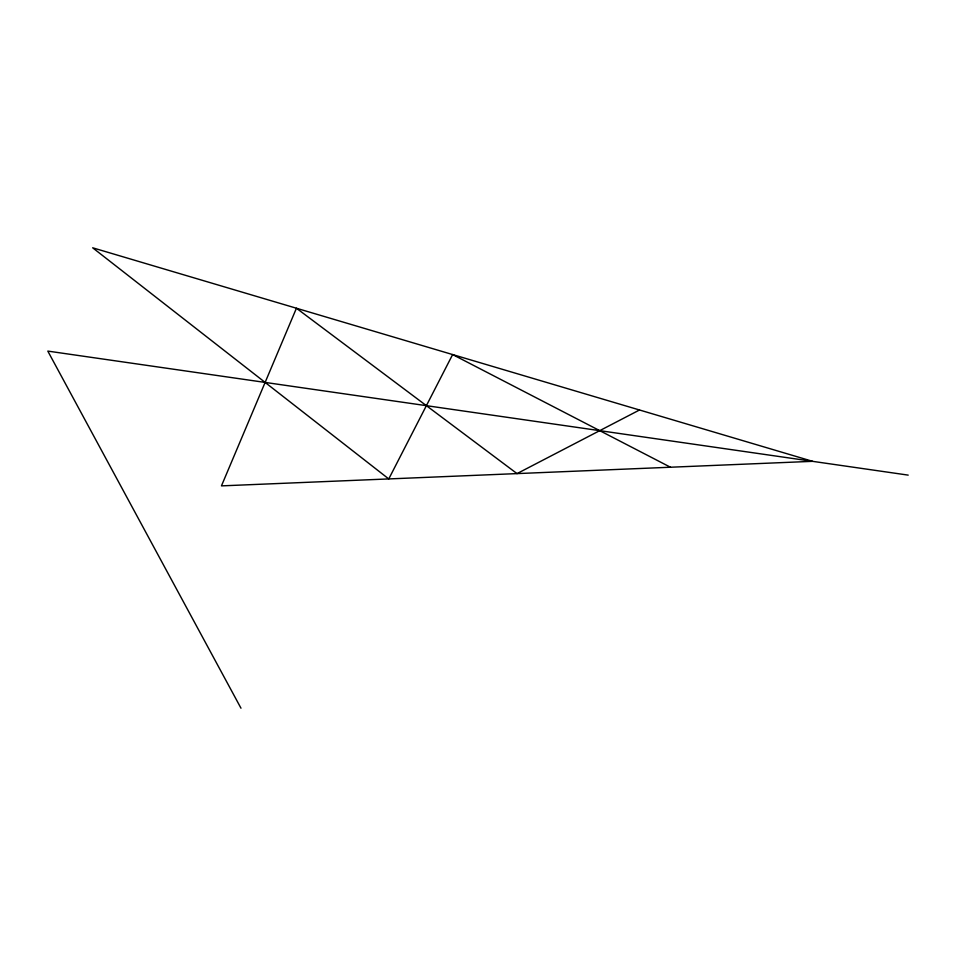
<?xml version="1.0" encoding="UTF-8"?>
<svg xmlns="http://www.w3.org/2000/svg" width="956" height="956" viewBox="0 0 956 956"><rect width="100%" height="100%" fill="white"/><g stroke="black" fill="none" stroke-linecap="round" stroke-linejoin="round"><path stroke-width="1.43" d="M639.504 409.993L517.029 473.602L296.432 308.238L221.457 485.875L812.6 461.33L92.66 247.795L388.769 478.932L452.63 354.568L670.467 467.233M908.2 475.12L47.8 351.091L240.984 708.205"/></g></svg>
